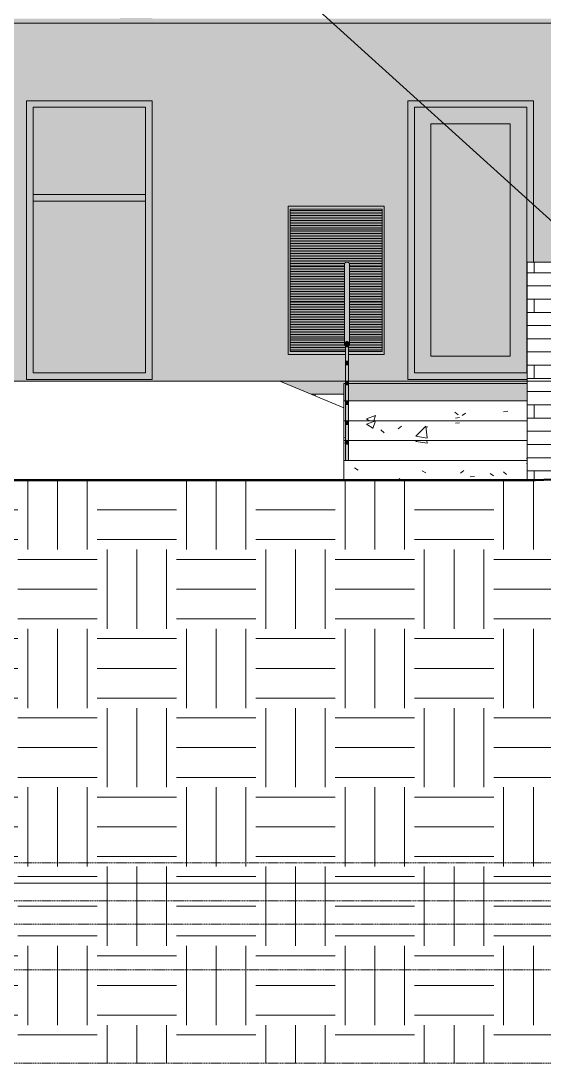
# Model space of a CAD drawing. Header units: inches. Extents: x 1750 to 8392, y -264 to 660.
# Drawn here: x 3519.4 to 3677.8, y -206.5 to 109.1 of the extents above; entities that cross this region are included whole.
import ezdxf

# ---------------------------------------------------------------- set-up
doc = ezdxf.new("R2010")
doc.units = ezdxf.units.IN
doc.header["$MEASUREMENT"] = 0
doc.linetypes.add('Aligning Line 1_8_', pattern=[0.25, 0.125, -0.125])
doc.linetypes.add('Grid Line 1_2_', pattern=[0.875, 0.5, -0.125, 0.125, -0.125])
for name, color, linetype, lineweight in [('0-1', 7, 'Continuous', 5), ('A-CLNG-1', 13, 'Continuous', 5), ('A-CLNG-2', 13, 'Continuous', 9), ('A-FLOR-3', 192, 'Continuous', 5), ('A-FLOR-4', 192, 'Continuous', 9), ('A-FLOR-HRAL', 11, 'Continuous', 9), ('A-FLOR-LEVL-1', 51, 'Grid Line 1_2_', 9), ('A-GENM', 5, 'Continuous', 9), ('A-GLAZ-1', 151, 'Continuous', 9), ('A-WALL-2', 113, 'Continuous', 9), ('A-WALL-PATT-1', 111, 'Continuous', 9), ('C-TOPO', 7, 'Continuous', 9), ('C-TOPO-1', 250, 'Continuous', 50), ('G-ANNO-SYMB', 111, 'Aligning Line 1_8_', 9), ('G-ANNO-SYMB-1', 147, 'Aligning Line 1_8_', 9), ('G-ANNO-TEXT', 231, 'Continuous', 9), ('S-STRS', 31, 'Continuous', 9)]:
    doc.layers.add(name, color=color, linetype=linetype, lineweight=lineweight)
pattern_1 = [(0, (2870.5, 0), (24, 24), [24, -24]), (0, (2870.5, 9), (24, 24), [24, -24]), (0, (2870.5, 18), (24, 24), [24, -24]), (90, (2873.5, 21), (-24, 24), [24, -24]), (90, (2882.5, 21), (-24, 24), [24, -24]), (90, (2891.5, 21), (-24, 24), [24, -24])]

# ---------------------------------------------------------------- blocks, each defined once
blk = doc.blocks.new('CTR  - Topography_rvt-1-BUILDING ELEVATION - EAST')
at = {"layer": 'C-TOPO'}
h = blk.add_hatch(dxfattribs=at)
h.set_pattern_fill('FP_14', color=256, style=0, pattern_type=2)
h.set_pattern_definition(pattern_1)
h.paths.add_polyline_path([(3674.72, -206.5), (4004.23, -206.5), (4004.23, -30), (3978, -30), (3974.52, -28.31), (3716.33, -28.31), (3674.72, -30.03), (3674.72, -158)], flags=0)
h = blk.add_hatch(dxfattribs=at)
h.set_pattern_fill('FP_14', color=256, style=0, pattern_type=2)
h.set_pattern_definition(pattern_1)
h.paths.add_polyline_path([(2964.32, -206.5), (3617.12, -206.5), (3617.12, -30), (2964.32, -30), (2964.32, -158)], flags=0)
h = blk.add_hatch(dxfattribs=at)
h.set_pattern_fill('FP_14', color=256, style=0, pattern_type=2)
h.set_pattern_definition(pattern_1)
h.paths.add_polyline_path([(3621.15, -206.5), (3674.72, -206.5), (3674.72, -30), (3617.12, -30), (3617.12, -206.5)], flags=0)
for p, q in [((3545.68, 0), (3422.39, 0)), ((3597.81, 0), (3545.68, 0)), ((3617.12, -8.08), (3597.81, 0)), ((3716.33, -28.31), (3675.09, -30)), ((3501.78, -30), (3541.13, -30)), ((3541.13, -30), (3599.2, -30)), ((3611.9, -30), (3599.2, -30)), ((3617.12, -30), (3611.9, -30)), ((3624.65, -30), (3617.12, -30)), ((3674.72, -30), (3624.65, -30)), ((3675.09, -30), (3674.72, -30))]:
    blk.add_line(p, q, dxfattribs=at)
at = {"layer": 'C-TOPO-1'}
for p, q in [((3716.33, -28.31), (3675.09, -30)), ((3541.13, -30), (3501.78, -30)), ((3599.2, -30), (3541.13, -30)), ((3611.9, -30), (3599.2, -30)), ((3617.12, -30), (3611.9, -30)), ((3617.12, -30), (3624.65, -30)), ((3624.65, -30), (3674.72, -30)), ((3675.09, -30), (3674.72, -30))]:
    blk.add_line(p, q, dxfattribs=at)
blk = doc.blocks.new('CTR - 1st Phase - Common Walls_rvt-1-BUILDING ELEVATION - EAST')
at = {"layer": 'A-FLOR-LEVL-1'}
for p, q in [((1830.2, 0), (4168.71, 0)), ((1830.2, -30), (4168.71, -30)), ((1830.2, -152), (4168.71, -152))]:
    blk.add_line(p, q, dxfattribs=at)
at = {"layer": 'G-ANNO-SYMB-1'}
for p, q in [((1926.86, -145.84), (4071.96, -145.84)), ((1926.86, -164.42), (4072.04, -164.42))]:
    blk.add_line(p, q, dxfattribs=at)
blk = doc.blocks.new('CTR - 1st Phase -Stairs _ Elevators_rvt-1-BUILDING ELEVATION - EAST')
at = {"layer": 'A-FLOR-LEVL-1'}
for p, q in [((1830.2, 0), (4168.71, 0)), ((1830.2, -30), (4168.71, -30)), ((1830.2, -152), (4168.71, -152))]:
    blk.add_line(p, q, dxfattribs=at)
at = {"layer": 'G-ANNO-SYMB-1'}
blk.add_line((1926.86, -206.49), (4071.96, -206.49), dxfattribs=at)
blk = doc.blocks.new('Railing - 1_-1411116-BUILDING ELEVATION - EAST')
at = {"layer": 'A-FLOR-HRAL'}
h = blk.add_hatch(color=256, dxfattribs=at)
h.paths.add_polyline_path([(3617.62, -24), (3618.62, -24), (3618.61, -18.7), (3618.48, -18.95), (3618.25, -19.1), (3618.14, -19.1), (3618.11, -19.1), (3617.99, -19.1), (3617.77, -18.95), (3617.64, -18.7), (3617.62, -18.7), (3617.62, -23.13)], flags=0)
h.paths.add_polyline_path([(3618.62, -18.31), (3618.61, -12.7), (3618.48, -12.95), (3618.25, -13.1), (3617.92, -13.06), (3617.77, -12.95), (3617.64, -12.7), (3617.62, -12.84), (3617.64, -18.2), (3617.9, -18.03), (3618.13, -18), (3618.48, -18.08), (3618.62, -18.26)], flags=0)
h.paths.add_polyline_path([(3618.62, -12.31), (3618.6, -6.72), (3618.48, -6.95), (3618.25, -7.1), (3617.94, -7.07), (3617.77, -6.95), (3617.64, -6.7), (3617.62, -6.84), (3617.64, -12.2), (3617.87, -12.04), (3618.22, -12), (3618.37, -12.04), (3618.61, -12.2), (3618.62, -12.28)], flags=0)
h.paths.add_polyline_path([(3618.62, -6.31), (3618.59, -0.75), (3618.48, -0.96), (3618.25, -1.1), (3617.97, -1.09), (3617.77, -0.95), (3617.64, -0.7), (3617.62, -0.75), (3617.65, -6.2), (3617.87, -6.04), (3618.18, -6.01), (3618.37, -6.04), (3618.61, -6.2), (3618.62, -6.28)], flags=0)
h.paths.add_polyline_path([(3618.62, -0.31), (3618.58, 5.23), (3618.48, 5.05), (3618.25, 4.9), (3617.91, 4.94), (3617.77, 5.05), (3617.64, 5.3), (3617.62, 5.3), (3617.66, -0.19), (3617.89, -0.03), (3618.2, -0.01), (3618.38, -0.04), (3618.61, -0.21), (3618.62, -0.26)], flags=0)
h.paths.add_polyline_path([(3618.62, 5.69), (3618.6, 10.52), (3618.51, 10.42), (3618.32, 10.35), (3618.08, 10.33), (3617.85, 10.37), (3617.72, 10.44), (3617.62, 10.46), (3617.67, 5.81), (3617.92, 5.97), (3618.16, 6), (3618.48, 5.92), (3618.61, 5.78)], flags=0)
h = blk.add_hatch(color=256, dxfattribs=at)
h.paths.add_polyline_path([(3618.17, 10.33), (3618.4, 10.37), (3618.53, 10.44), (3618.32, 10.35), (3618.17, 10.33)], flags=0)
h.paths.add_polyline_path([(3618.01, 10.33), (3617.89, 10.37), (3617.99, 10.33)], flags=0)
for p, q in [((3617.62, -24), (3617.62, 10.57)), ((3618.62, 10.57), (3618.62, -24))]:
    blk.add_line(p, q, dxfattribs=at)
at = {"layer": 'A-FLOR-HRAL', "flags": 128}
for points in [[(3617.63, 10.52), (3617.67, 10.46), (3617.81, 10.38), (3618.01, 10.33), (3618.08, 10.32)], [(3618.17, 10.32), (3618.23, 10.33), (3618.44, 10.38), (3618.57, 10.46), (3618.61, 10.52)]]:
    blk.add_lwpolyline(points, dxfattribs=at)
blk = doc.blocks.new('Railing - Railing-1916963-BUILDING ELEVATION - EAST')
at = {"layer": 'A-FLOR-HRAL'}
for points in [[(3617.62, 5.44), (3617.69, 5.72), (3617.87, 5.93), (3618.12, 6), (3618.37, 5.93), (3618.56, 5.71), (3618.62, 5.59), (3618.58, 5.81), (3618.33, 5.97), (3618.09, 6), (3617.77, 5.92), (3617.64, 5.78), (3617.62, 5.52)], [(3617.99, 4.9), (3618.34, 4.94), (3618.48, 5.05), (3618.61, 5.3), (3618.61, 5.59), (3618.48, 5.84), (3618.25, 5.98), (3617.92, 5.94), (3617.77, 5.84), (3617.64, 5.59), (3617.64, 5.3), (3617.77, 5.05), (3617.99, 4.9)], [(3618.62, -0.56), (3618.59, -0.19), (3618.35, -0.03), (3618.05, -0.01), (3617.86, -0.04), (3617.64, -0.21), (3617.66, -0.37), (3617.77, -0.16), (3617.99, -0.02), (3618.25, -0.02), (3618.48, -0.16), (3618.61, -0.41), (3618.62, -0.5)], [(3618.05, -1.1), (3618.28, -1.09), (3618.48, -0.95), (3618.61, -0.7), (3618.61, -0.41), (3618.47, -0.16), (3618.25, -0.02), (3617.97, -0.03), (3617.77, -0.16), (3617.64, -0.41), (3617.65, -0.72), (3617.77, -0.96), (3617.99, -1.1)], [(3617.62, -6.56), (3617.69, -6.28), (3617.87, -6.07), (3618.12, -6), (3618.37, -6.07), (3618.56, -6.28), (3618.62, -6.56), (3618.6, -6.2), (3618.37, -6.04), (3618.07, -6.01), (3617.87, -6.04), (3617.64, -6.2), (3617.62, -6.41)], [(3618.07, -7.1), (3618.31, -7.07), (3618.48, -6.95), (3618.61, -6.7), (3618.61, -6.41), (3618.48, -6.16), (3618.25, -6.02), (3617.95, -6.04), (3617.77, -6.16), (3617.64, -6.41), (3617.64, -6.7), (3617.77, -6.95), (3618, -7.1)], [(3618.62, -12.56), (3618.61, -12.2), (3618.37, -12.04), (3618.08, -12), (3617.87, -12.04), (3617.64, -12.2), (3617.64, -12.41), (3617.77, -12.16), (3617.99, -12.02), (3618.25, -12.02), (3618.48, -12.16), (3618.61, -12.42)], [(3617.99, -13.1), (3618.33, -13.06), (3618.48, -12.95), (3618.61, -12.7), (3618.61, -12.41), (3618.48, -12.16), (3618.25, -12.02), (3617.92, -12.05), (3617.77, -12.16), (3617.64, -12.42), (3617.64, -12.7), (3617.77, -12.95), (3617.92, -13.06)], [(3617.62, -18.56), (3617.69, -18.28), (3617.87, -18.07), (3618.12, -18), (3618.37, -18.07), (3618.56, -18.29), (3618.62, -18.56), (3618.61, -18.2), (3618.35, -18.03), (3618.12, -18), (3617.77, -18.08), (3617.63, -18.26), (3617.62, -18.41)], [(3618.14, -19.1), (3618.25, -19.1), (3618.48, -18.95), (3618.61, -18.7), (3618.61, -18.41), (3618.48, -18.16), (3618.25, -18.02), (3617.99, -18.02), (3617.77, -18.16), (3617.64, -18.41), (3617.64, -18.7), (3617.77, -18.95), (3617.99, -19.1), (3618.11, -19.08), (3618.14, -19.08)]]:
    blk.add_hatch(color=256, dxfattribs=at).paths.add_polyline_path(points, flags=0)
for p, q in [((3617.62, 6.47), (3617.62, 5.44)), ((3618.62, 5.44), (3618.62, 6.47)), ((3617.62, 0.47), (3617.62, -0.56)), ((3618.62, -0.56), (3618.62, 0.47)), ((3617.62, -5.53), (3617.62, -6.56)), ((3618.62, -6.56), (3618.62, -5.53)), ((3617.62, -11.52), (3617.62, -12.56)), ((3618.62, -12.56), (3618.62, -11.52)), ((3617.62, -17.52), (3617.62, -18.56)), ((3618.62, -18.56), (3618.62, -17.52))]:
    blk.add_line(p, q, dxfattribs=at)
at = {"layer": 'A-FLOR-HRAL', "flags": 128}
for points in [[(3618.62, 5.44), (3618.61, 5.59), (3618.56, 5.72), (3618.48, 5.84), (3618.37, 5.93), (3618.25, 5.98), (3618.12, 6), (3617.99, 5.98), (3617.87, 5.93), (3617.77, 5.84), (3617.69, 5.72), (3617.64, 5.59), (3617.62, 5.44)], [(3617.62, 5.44), (3617.64, 5.3), (3617.69, 5.16), (3617.77, 5.05), (3617.87, 4.96), (3617.99, 4.9), (3618.12, 4.88), (3618.25, 4.9), (3618.37, 4.96), (3618.48, 5.05), (3618.56, 5.16), (3618.61, 5.3), (3618.62, 5.44)], [(3618.62, -0.56), (3618.61, -0.41), (3618.56, -0.28), (3618.48, -0.16), (3618.37, -0.07), (3618.25, -0.02), (3618.12, 0), (3617.99, -0.02), (3617.87, -0.07), (3617.77, -0.16), (3617.69, -0.28), (3617.64, -0.41), (3617.62, -0.56)], [(3617.62, -0.56), (3617.64, -0.7), (3617.69, -0.84), (3617.77, -0.95), (3617.87, -1.04), (3617.99, -1.1), (3618.12, -1.12), (3618.25, -1.1), (3618.37, -1.04), (3618.48, -0.95), (3618.56, -0.84), (3618.61, -0.7), (3618.62, -0.56)], [(3618.62, -6.56), (3618.61, -6.41), (3618.56, -6.28), (3618.48, -6.16), (3618.37, -6.07), (3618.25, -6.02), (3618.12, -6), (3617.99, -6.02), (3617.87, -6.07), (3617.77, -6.16), (3617.69, -6.28), (3617.64, -6.41), (3617.62, -6.56)], [(3617.62, -6.56), (3617.64, -6.7), (3617.69, -6.84), (3617.77, -6.95), (3617.87, -7.04), (3617.99, -7.1), (3618.12, -7.12), (3618.25, -7.1), (3618.37, -7.04), (3618.48, -6.95), (3618.56, -6.84), (3618.61, -6.7), (3618.62, -6.56)], [(3618.62, -12.56), (3618.61, -12.41), (3618.56, -12.28), (3618.48, -12.16), (3618.37, -12.07), (3618.25, -12.02), (3618.12, -12), (3617.99, -12.02), (3617.87, -12.07), (3617.77, -12.16), (3617.69, -12.28), (3617.64, -12.41), (3617.62, -12.56)], [(3617.62, -12.56), (3617.64, -12.7), (3617.69, -12.84), (3617.77, -12.95), (3617.87, -13.04), (3617.99, -13.1), (3618.12, -13.12), (3618.25, -13.1), (3618.37, -13.04), (3618.48, -12.95), (3618.56, -12.84), (3618.61, -12.7), (3618.62, -12.56)], [(3618.62, -18.56), (3618.61, -18.41), (3618.56, -18.28), (3618.48, -18.16), (3618.37, -18.07), (3618.25, -18.02), (3618.12, -18), (3617.99, -18.02), (3617.87, -18.07), (3617.77, -18.16), (3617.69, -18.28), (3617.64, -18.41), (3617.62, -18.56)], [(3617.62, -18.56), (3617.64, -18.7), (3617.69, -18.84), (3617.77, -18.95), (3617.87, -19.04), (3617.99, -19.1), (3618.12, -19.12), (3618.25, -19.1), (3618.37, -19.04), (3618.48, -18.95), (3618.56, -18.84), (3618.61, -18.7), (3618.62, -18.56)]]:
    blk.add_lwpolyline(points, dxfattribs=at)
blk.add_blockref('Railing - 1_-1411116-BUILDING ELEVATION - EAST', (0, 0))
blk = doc.blocks.new('Top Rail Type - Top Rail_Internal_-1916980-BUILDING ELEVATION - EAST')
at = {"layer": 'A-FLOR-HRAL'}
for points in [[(3618.87, 11.16), (3618.85, 35.38), (3618.77, 35.58), (3618.65, 35.75), (3618.5, 35.89), (3618.32, 35.97), (3618.12, 36), (3617.93, 35.97), (3617.75, 35.89), (3617.59, 35.75), (3617.47, 35.58), (3617.4, 35.38), (3617.37, 35.16), (3617.4, 11.38), (3617.47, 11.58), (3617.69, 11.84), (3617.87, 11.95), (3618.07, 11.99), (3618.17, 11.99), (3618.44, 11.92), (3618.57, 11.82), (3618.65, 11.75), (3618.77, 11.58), (3618.86, 11.25)], [(3618.12, 10.32), (3618.44, 10.41), (3618.6, 10.52), (3618.66, 10.57), (3618.77, 10.74), (3618.85, 10.94), (3618.86, 11.25), (3618.85, 11.38), (3618.77, 11.58), (3618.56, 11.84), (3618.37, 11.95), (3618.17, 11.99), (3617.99, 11.98), (3617.81, 11.92), (3617.63, 11.78), (3617.59, 11.75), (3617.47, 11.58), (3617.38, 11.25), (3617.37, 11.16), (3617.4, 10.94), (3617.53, 10.66), (3617.71, 10.46), (3617.87, 10.38), (3618.08, 10.33)]]:
    blk.add_hatch(color=256, dxfattribs=at).paths.add_polyline_path(points, flags=0)
for p, q in [((3617.37, 35.16), (3617.37, 11.16)), ((3618.87, 11.16), (3618.87, 35.16))]:
    blk.add_line(p, q, dxfattribs=at)
at = {"layer": 'A-FLOR-HRAL', "flags": 128}
for points in [[(3617.37, 35.16), (3617.4, 35.38), (3617.47, 35.58), (3617.59, 35.75), (3617.75, 35.89), (3617.93, 35.97), (3618.12, 36), (3618.32, 35.97), (3618.5, 35.89), (3618.65, 35.75), (3618.77, 35.58), (3618.85, 35.38), (3618.87, 35.16)], [(3618.87, 11.16), (3618.85, 11.38), (3618.77, 11.58), (3618.65, 11.75), (3618.5, 11.89), (3618.32, 11.97), (3618.12, 12), (3617.93, 11.97), (3617.75, 11.89), (3617.59, 11.75), (3617.47, 11.58), (3617.4, 11.38), (3617.37, 11.16)], [(3617.37, 11.16), (3617.4, 10.94), (3617.47, 10.74), (3617.59, 10.57), (3617.75, 10.44), (3617.93, 10.35), (3618.12, 10.32), (3618.32, 10.35), (3618.5, 10.44), (3618.65, 10.57), (3618.77, 10.74), (3618.85, 10.94), (3618.87, 11.16)]]:
    blk.add_lwpolyline(points, dxfattribs=at)
blk = doc.blocks.new('_THE_ WINDOW _ DOOR - Door - 1st Floor-2480459-BUILDING ELEVATION - EAST')
at = {"layer": 'A-GLAZ-1'}
h = blk.add_hatch(color=256, dxfattribs=at)
h.paths.add_polyline_path([(3669.82, 0.5), (3672.6, 0.5), (3672.6, 36), (3674.54, 36), (3674.54, 84.88), (3636.51, 84.88), (3636.51, 0.5), (3669.52, 0.5)], flags=0)
h.paths.add_polyline_path([(3664.24, 2.5), (3638.51, 2.5), (3638.51, 82.88), (3672.54, 82.88), (3672.54, 2.5), (3667.54, 2.5)], flags=0)
h = blk.add_hatch(color=256, dxfattribs=at)
h.paths.add_polyline_path([(3643.84, 2.5), (3672.54, 2.5), (3672.54, 82.88), (3638.51, 82.88), (3638.51, 2.5), (3643.51, 2.5)], flags=0)
h.paths.add_polyline_path([(3667.54, 7.5), (3643.51, 7.5), (3643.51, 77.88), (3667.54, 77.88), (3667.54, 22.71)], flags=0)
blk.add_hatch(color=256, dxfattribs=at).paths.add_polyline_path([(3667.54, 7.5), (3667.54, 77.88), (3643.51, 77.88), (3643.51, 7.5)], flags=0)
for p, q in [((3674.54, 84.88), (3636.51, 84.88)), ((3636.51, 84.88), (3636.51, 0.5)), ((3638.51, 2.5), (3638.51, 82.88)), ((3638.51, 82.88), (3672.54, 82.88)), ((3672.54, 82.88), (3672.54, 2.5)), ((3674.54, 36), (3674.54, 84.88)), ((3643.51, 7.5), (3643.51, 77.88)), ((3643.51, 77.88), (3667.54, 77.88)), ((3667.54, 77.88), (3667.54, 7.5)), ((3667.54, 7.5), (3643.51, 7.5)), ((3636.51, 0.5), (3672.6, 0.5)), ((3672.54, 2.5), (3638.51, 2.5))]:
    blk.add_line(p, q, dxfattribs=at)
blk = doc.blocks.new('_THE_ WINDOW _ DOOR - Window - 1st Floor-V5-BUILDING ELEVATION - EAST')
at = {"layer": 'A-GLAZ-1'}
h = blk.add_hatch(color=256, dxfattribs=at)
h.paths.add_polyline_path([(3367.4, 0.5), (3405.42, 0.5), (3405.42, 84.88), (3367.4, 84.88), (3367.4, 1.31)], flags=0)
h.paths.add_polyline_path([(3369.4, 2.5), (3369.4, 82.88), (3403.42, 82.88), (3403.42, 2.5), (3387.93, 2.5)], flags=0)
h = blk.add_hatch(color=256, dxfattribs=at)
h.paths.add_polyline_path([(3369.4, 2.5), (3403.42, 2.5), (3403.42, 54.5), (3369.4, 54.5), (3369.4, 22.71)], flags=0)
h.paths.add_polyline_path([(3403.42, 56.5), (3403.42, 82.88), (3369.4, 82.88), (3369.4, 56.5), (3401.67, 56.5)], flags=0)
blk.add_hatch(color=256, dxfattribs=at).paths.add_polyline_path([(3403.42, 54.5), (3403.42, 56.5), (3369.4, 56.5), (3369.4, 54.5), (3401.67, 54.5)], flags=0)
for p, q in [((3405.42, 84.88), (3367.4, 84.88)), ((3367.4, 84.88), (3367.4, 0.5)), ((3369.4, 2.5), (3369.4, 82.88)), ((3369.4, 82.88), (3403.42, 82.88)), ((3403.42, 82.88), (3403.42, 2.5)), ((3405.42, 0.5), (3405.42, 84.88)), ((3369.4, 56.5), (3369.4, 54.5)), ((3403.42, 56.5), (3369.4, 56.5)), ((3369.4, 54.5), (3403.42, 54.5)), ((3403.42, 54.5), (3403.42, 56.5)), ((3367.4, 0.5), (3405.42, 0.5)), ((3403.42, 2.5), (3369.4, 2.5))]:
    blk.add_line(p, q, dxfattribs=at)
blk = doc.blocks.new('V-Series_EWC4_SPVU_RFA_2015 - 1ST FLOOR-V25-BUILDING ELEVATION - EAST')
at = {"layer": 'A-GENM'}
blk.add_hatch(color=256, dxfattribs=at).paths.add_polyline_path([(3619.1, 8), (3629.36, 8), (3629.36, 53), (3600.36, 53), (3600.36, 8), (3617.62, 8), (3617.62, 8.94), (3600.92, 8.94), (3600.92, 52.06), (3628.8, 52.06), (3628.8, 8.94), (3618.62, 8.94), (3618.62, 8)], flags=0)
h = blk.add_hatch(dxfattribs=at)
h.set_pattern_fill('FP_35', color=256, style=0, pattern_type=2)
h.set_pattern_definition([(0, (3626.222, -146.361), (0, 0.5), [])])
h.paths.add_polyline_path([(3600.92, 8.94), (3617.62, 8.94), (3617.59, 10.57), (3617.47, 10.74), (3617.4, 10.94), (3617.37, 11.38), (3617.4, 35.38), (3617.47, 35.58), (3617.59, 35.75), (3617.75, 35.89), (3617.93, 35.97), (3618.12, 36), (3618.32, 35.97), (3618.5, 35.89), (3618.65, 35.75), (3618.77, 35.58), (3618.85, 35.38), (3618.87, 35.16), (3618.85, 10.94), (3618.77, 10.74), (3618.62, 10.46), (3618.62, 8.94), (3628.8, 8.94), (3628.8, 52.06), (3600.92, 52.06), (3600.92, 22.71)], flags=0)
for p, q in [((3629.36, 53), (3600.36, 53)), ((3600.36, 53), (3600.36, 8)), ((3600.92, 52.06), (3600.92, 8.94)), ((3628.8, 52.06), (3600.92, 52.06)), ((3600.92, 52.06), (3628.8, 52.06)), ((3600.92, 8.94), (3600.92, 52.06)), ((3628.8, 8.94), (3628.8, 52.06)), ((3628.8, 52.06), (3628.8, 8.94)), ((3629.36, 8), (3629.36, 53)), ((3600.36, 8), (3617.62, 8)), ((3600.92, 8.94), (3617.62, 8.94)), ((3617.62, 8.94), (3600.92, 8.94)), ((3618.62, 8.94), (3628.8, 8.94)), ((3628.8, 8.94), (3618.62, 8.94)), ((3618.62, 8), (3629.36, 8))]:
    blk.add_line(p, q, dxfattribs=at)

msp = doc.modelspace()

# ---------------------------------------------------------------- hatches: boundary and pattern name
at = {"layer": 'A-CLNG-1'}
msp.add_hatch(color=256, dxfattribs=at).paths.add_polyline_path([(2638.1248, 108.375), (3860.4737, 108.375), (3860.4737, 109.75), (3559.2112, 109.75), (3559.2112, 109.875), (3549.4612, 109.875), (3549.4612, 109.75), (3300.7862, 109.75), (3300.7862, 109.875), (3291.0362, 109.875), (3291.0362, 109.75), (2944.8112, 109.75), (2944.8112, 109.875), (2935.0612, 109.875), (2935.0612, 109.75), (2647.9862, 109.75), (2647.9862, 109.875), (2638.2362, 109.875), (2638.2362, 109.75), (2637.6737, 109.75), (2637.6737, 108.375), (2638.1112, 108.375)], flags=0)
at = {"layer": 'A-FLOR-3'}
h = msp.add_hatch(color=256, dxfattribs=at)
h.paths.add_polyline_path([(3669.8167, -6), (3672.5987, -6), (3672.5987, -0.75), (3618.6237, -0.75), (3618.6237, -6), (3669.5226, -6)], flags=0)
h.paths.add_polyline_path([(3617.6237, -6), (3617.6237, -0.75), (3617.1237, -0.75), (3617.1237, -6)], flags=0)
at = {"layer": 'A-WALL-PATT-1'}
h = msp.add_hatch(dxfattribs=at)
h.set_pattern_fill('FP_22', color=256, style=0, pattern_type=2)
h.set_pattern_definition([(0, (2712.324, 0.8), (0, 4), []), (90, (2712.324, 0.8), (-8, 8), [4, -28]), (90, (2728.324, 4.8), (-8, 8), [4, -28])])
h.paths.add_polyline_path([(3607.3755, -4), (3617.1237, -4), (3617.1237, -0.75), (3617.6237, -0.7178), (3617.6237, 8), (3600.3612, 8), (3600.3612, 53), (3629.3612, 53), (3629.3612, 8), (3618.6237, 8), (3618.6237, -0.75), (3672.5987, -0.75), (3672.5987, 0.5), (3636.5112, 0.5), (3636.5112, 84.875), (3674.5362, 84.875), (3674.5362, 36), (3751.398, 36), (3751.398, 84.875), (3789.423, 84.875), (3789.423, 74.6062), (3790.6376, 75.5), (3823.1987, 72.1717), (3823.1987, 108.375), (2712.3237, 108.375), (2712.3237, -0.75), (2712.5987, -0.7416), (2712.5987, 36), (2717.7612, 36), (2717.7612, 53), (2728.3457, 53), (2753.3112, 71.3702), (2753.3112, 84.875), (2791.3362, 84.875), (2791.3644, 72.1841), (2791.5237, 72.1678), (2791.5237, 84.875), (2829.5487, 84.875), (2829.5487, 36), (2830.1112, 36), (2830.1112, 84.875), (2868.1362, 84.875), (2868.1362, 36), (2983.7112, 36), (2983.7112, 84.875), (3021.7362, 84.875), (3021.7362, 36), (3022.1112, 36), (3022.1112, 84.875), (3060.1362, 84.875), (3060.1362, 36), (3062.4487, 36), (3062.4487, -0.095), (3104.66, -0.75), (3116.4237, -0.7176), (3116.4237, 8), (3103.3316, 8), (3103.3316, 53), (3132.3316, 53), (3132.3316, 8), (3117.4237, 8), (3117.4237, -0.75), (3117.9237, -0.75), (3117.9237, -0.8267), (3169.2904, 0), (3597.8145, 0), (3606.9368, -3.8164)], flags=0)
h.paths.add_polyline_path([(3267.5962, 0.5), (3252.5112, 0.5), (3252.5112, 84.875), (3290.5362, 84.875), (3290.5362, 0.5), (3270.9313, 0.5)], flags=0)
h.paths.add_polyline_path([(3401.6697, 0.5), (3367.398, 0.5), (3367.398, 84.875), (3405.423, 84.875), (3405.423, 0.5)], flags=0)
h.paths.add_polyline_path([(3175.7112, 0.5), (3175.7112, 84.875), (3213.7362, 84.875), (3213.7362, 0.5), (3177.7112, 0.5)], flags=0)
h.paths.add_polyline_path([(3521.1237, 0.5), (3521.1237, 84.875), (3559.1487, 84.875), (3559.1487, 0.5), (3535.7432, 0.5)], flags=0)
h.paths.add_polyline_path([(3348.7987, 8), (3320.3612, 8), (3320.3612, 53), (3349.3612, 53), (3349.3612, 8)], flags=0)
h.paths.add_polyline_path([(3797.6376, 36), (3823.1987, 36), (3823.1987, 68.8325), (3810.2747, 65.3077), (3793.7766, 73.8382), (3810.0206, 65.2384), (3794.8532, 61.1018), (3797.6376, 49.5), (3797.6376, 42)], flags=0)
h.paths.add_polyline_path([(3795.6376, 36), (3795.6376, 49.5), (3793.3967, 60.7046), (3789.423, 59.6209), (3789.423, 36)], flags=0)
h.paths.add_polyline_path([(2753.3112, 36), (2753.3112, 58.4215), (2747.4343, 56.8187), (2753.3112, 66.3743), (2753.3112, 66.5387), (2747.1801, 56.7493), (2733.4325, 53), (2746.7612, 53), (2746.7612, 36), (2748.0614, 36)], flags=0)
h.paths.add_polyline_path([(2791.5237, 36), (2791.5237, 68.8431), (2791.3362, 68.7919), (2791.3362, 36), (2791.4448, 36)], flags=0)
h.paths.add_polyline_path([(3233.9109, 85.7022), (3233.5239, 85.7142), (3233.7128, 85.7022), (3233.9097, 85.7022)], flags=0)
h.paths.add_polyline_path([(3236.8711, 77.384), (3229.4426, 77.384), (3229.4426, 77.9781), (3229.6888, 77.9781), (3229.7451, 79.2383), (3229.7608, 79.4177), (3230.04, 80.8452), (3230.4024, 81.9544), (3231.1962, 82.8786), (3231.9885, 83.4062), (3231.9885, 83.6562), (3232.1827, 83.6562), (3232.2412, 83.7238), (3232.0561, 83.7238), (3232.0856, 85.2238), (3232.2412, 85.2238), (3232.1486, 85.2913), (3231.9885, 85.2913), (3231.9885, 85.5413), (3232.0856, 85.5413), (3232.1827, 85.6382), (3232.8317, 85.7271), (3232.7131, 85.7151), (3232.6739, 85.7518), (3232.6433, 85.7609), (3232.5513, 85.7572), (3232.5386, 85.8142), (3232.4861, 85.815), (3232.5386, 85.9275), (3232.8461, 87.8305), (3232.3126, 88.0514), (3231.8466, 88.409), (3231.4891, 88.875), (3231.2643, 89.4177), (3231.1876, 90), (3231.2643, 90.5823), (3231.4891, 91.125), (3231.8466, 91.591), (3232.3126, 91.9486), (3232.8553, 92.1733), (3233.4376, 92.25), (3234.0778, 92.1494), (3234.5626, 91.9486), (3235.1183, 91.4741), (3235.3862, 91.125), (3235.611, 90.5823), (3235.6876, 90), (3235.611, 89.4177), (3235.3862, 88.875), (3235.0286, 88.409), (3234.5626, 88.0514), (3234.0298, 87.8267), (3234.3793, 85.8669), (3234.3793, 85.7994), (3234.2828, 85.7967), (3234.2828, 85.751), (3234.3383, 85.7022), (3234.0177, 85.7232), (3234.1257, 85.7022), (3234.7266, 85.6186), (3234.8388, 85.5413), (3234.8868, 85.5413), (3234.8868, 85.2913), (3234.6926, 85.2913), (3234.6341, 85.2238), (3234.8192, 85.2238), (3234.7897, 83.7238), (3234.6341, 83.7238), (3234.7308, 83.6562), (3234.8868, 83.6562), (3234.8868, 83.4062), (3235.7628, 82.8113), (3236.4822, 81.926), (3236.8711, 80.662), (3237.1145, 79.4177), (3237.1865, 77.9781), (3237.4327, 77.9781), (3237.4327, 77.384), (3236.9508, 77.384)], flags=0)
h.paths.add_polyline_path([(2878.6095, 85.7022), (2878.2389, 85.7165), (2878.4114, 85.7022), (2878.6083, 85.7022)], flags=0)
h.paths.add_polyline_path([(2877.9451, 77.384), (2874.1412, 77.384), (2874.1412, 77.9781), (2874.3874, 77.9781), (2874.4437, 79.2383), (2874.4594, 79.4177), (2874.7386, 80.8452), (2875.101, 81.9544), (2875.92, 82.8954), (2876.6871, 83.4062), (2876.6871, 83.6562), (2876.8813, 83.6562), (2876.9398, 83.7238), (2876.7547, 83.7238), (2876.7842, 85.2238), (2876.9398, 85.2238), (2876.8472, 85.2913), (2876.6871, 85.2913), (2876.6871, 85.5413), (2876.7842, 85.5413), (2876.8813, 85.6382), (2877.5303, 85.7271), (2877.4117, 85.7151), (2877.3677, 85.744), (2877.3419, 85.7609), (2877.246, 85.744), (2877.2372, 85.8142), (2877.1847, 85.815), (2877.2372, 85.9275), (2877.5447, 87.8305), (2877.0112, 88.0514), (2876.5452, 88.409), (2876.1877, 88.875), (2875.9629, 89.4177), (2875.8862, 90), (2875.9629, 90.5823), (2876.1877, 91.125), (2876.5452, 91.591), (2877.0112, 91.9486), (2877.5539, 92.1733), (2878.1362, 92.25), (2878.7186, 92.1733), (2879.2612, 91.9486), (2879.8169, 91.4741), (2880.0848, 91.125), (2880.3096, 90.5823), (2880.3862, 90), (2880.3096, 89.4177), (2880.0848, 88.875), (2879.7272, 88.409), (2879.2612, 88.0514), (2878.7284, 87.8267), (2879.0779, 85.8669), (2879.0779, 85.7994), (2878.9814, 85.7967), (2878.9814, 85.751), (2878.9985, 85.7063), (2878.634, 85.707), (2878.827, 85.702), (2879.4252, 85.6186), (2879.5374, 85.5413), (2879.5853, 85.5413), (2879.5853, 85.2913), (2879.3912, 85.2913), (2879.3327, 85.2238), (2879.5178, 85.2238), (2879.4883, 83.7238), (2879.3327, 83.7238), (2879.4294, 83.6562), (2879.5853, 83.6562), (2879.5853, 83.4062), (2880.4614, 82.8113), (2881.1808, 81.926), (2881.5697, 80.662), (2881.8131, 79.4177), (2881.8851, 77.9781), (2882.1313, 77.9781), (2882.1313, 77.384), (2878.1362, 77.384)], flags=0)
h.paths.add_polyline_path([(3685.0095, 85.7022), (3684.6389, 85.7165), (3684.8114, 85.7022), (3685.0083, 85.7022)], flags=0)
h.paths.add_polyline_path([(3686.6777, 77.384), (3680.5412, 77.384), (3680.5412, 77.9781), (3680.7874, 77.9781), (3680.8437, 79.2383), (3680.8594, 79.4177), (3681.1386, 80.8452), (3681.5484, 82.0113), (3682.32, 82.8954), (3683.0871, 83.4062), (3683.0871, 83.6562), (3683.2813, 83.6562), (3683.3398, 83.7238), (3683.1547, 83.7238), (3683.1842, 85.2238), (3683.3398, 85.2238), (3683.2472, 85.2913), (3683.0871, 85.2913), (3683.0871, 85.5413), (3683.1842, 85.5413), (3683.2813, 85.6382), (3683.9303, 85.7271), (3683.8117, 85.7151), (3683.7677, 85.744), (3683.7419, 85.7609), (3683.646, 85.744), (3683.6372, 85.8142), (3683.5847, 85.815), (3683.6372, 85.9275), (3683.9447, 87.8305), (3683.4112, 88.0514), (3682.9452, 88.409), (3682.5877, 88.875), (3682.3629, 89.4177), (3682.2862, 90), (3682.3861, 90.6383), (3682.5877, 91.125), (3682.9452, 91.591), (3683.4112, 91.9486), (3683.9539, 92.1733), (3684.5362, 92.25), (3685.1186, 92.1733), (3685.6612, 91.9486), (3686.2169, 91.4741), (3686.4848, 91.125), (3686.7096, 90.5823), (3686.7862, 90), (3686.7096, 89.4177), (3686.4848, 88.875), (3686.1272, 88.409), (3685.6612, 88.0514), (3685.1284, 87.8267), (3685.4779, 85.8669), (3685.4779, 85.7994), (3685.3814, 85.7967), (3685.3814, 85.751), (3685.3985, 85.7063), (3685.034, 85.707), (3685.227, 85.702), (3685.8252, 85.6186), (3685.9178, 85.5413), (3685.9853, 85.5413), (3685.9853, 85.2913), (3685.7912, 85.2913), (3685.7327, 85.2238), (3685.9178, 85.2238), (3685.8883, 83.7238), (3685.7327, 83.7238), (3685.8252, 83.6562), (3685.9853, 83.6562), (3685.9853, 83.4062), (3686.8614, 82.8113), (3687.5808, 81.926), (3687.9697, 80.662), (3688.2131, 79.4177), (3688.2851, 77.9781), (3688.5313, 77.9781), (3688.5313, 77.384), (3687.0159, 77.384)], flags=0)
h = msp.add_hatch(dxfattribs=at)
h.set_pattern_fill('FP_25', color=256, style=0, pattern_type=2)
h.set_pattern_definition([(0, (3866.724, 0.8), (0, 4), []), (90, (3866.724, 0.8), (-8, 8), [4, -28]), (90, (3882.724, 4.8), (-8, 8), [4, -28])])
h.paths.add_polyline_path([(3674.7237, -30), (3675.0941, -29.9929), (3739.3353, -27.3591), (3868.8487, -27.3591), (3868.8487, 36), (3672.5987, 36), (3672.5987, -30)], flags=0)
h = msp.add_hatch(dxfattribs=at)
h.set_pattern_fill('FP_26', color=256, style=0, pattern_type=2)
h.set_pattern_definition([(0, (2870.499, 0), (0, 9), []), (90, (2870.499, 0), (-9, 6e-16), [])])
h.paths.add_polyline_path([(2632.3237, -17.3225), (2632.3237, -4.25), (2622.0604, -4.25), (2630.7471, -15.3143)], flags=0)
h.paths.add_polyline_path([(3617.1237, -8.0783), (3617.1237, -4), (3607.3755, -4), (3615.3493, -7.3359)], flags=0)
at = {"layer": 'S-STRS'}
h = msp.add_hatch(dxfattribs=at)
h.set_pattern_fill('FP_20', color=256, style=0, pattern_type=2)
h.set_pattern_definition([(49.781, (2870.5, 10.197), (27.54276, -2.3909), [2.867, -31.537]), (355.038, (2870.5, 10.197), (-5.3279, 28.6613), [2.304, -25.343]), (100.531, (2872.794, 9.998), (22.21495, 26.26965), [2.429, -26.723]), (45.962, (2870.5, 17.818), (40.9817, -6.3068), [4.303, -47.329]), (96.687, (2873.914, 17.293), (35.891, 37.1178), [3.643, -40.078]), (351.251, (2870.5, 17.82), (35.8914, 37.1176), [3.455, -38.009]), (20.852, (2874.34, 15.913), (22.92095, -15.34096), [2.877, -31.649]), (326.206, (2874.34, 15.913), (9.343, 27.6307), [2.298, -25.283]), (71.317, (2876.25, 14.635), (32.2648, 12.2891), [2.431, -26.737]), (37.286, (2870.499, 10.197), (0.46729, 12.68453), [1.264, -23.702, 1.264, -24.391, -25.367]), (37.286, (2870.499, 10.197), (0.46729, 12.68453), [-50.62, 1.264, -24.104]), (7.443, (2870.499, 10.197), (10.10137, 15.02815), [1.267, -13.4, 1.267, -23.191, -9.695]), (7.443, (2870.499, 10.197), (10.10137, 15.02815), [-39.124, 1.267, -8.428]), (327.701, (2861.936, 10.197), (20.49866, -0.85914), [1.264, -8.314, 1.264, -28.621, -39.656]), (327.701, (2861.936, 10.197), (20.49866, -0.85914), [-39.464, 1.264, -38.391]), (317.721, (2858.096, 10.197), (22.3945, 3.81454), [1.263, -11.173, 1.263, -18.558, -28.125]), (317.721, (2858.096, 10.197), (22.3945, 3.81454), [-32.257, 1.263, -26.862])])
h.paths.add_polyline_path([(3669.8167, -12), (3672.5987, -12), (3672.5987, -6), (3618.6237, -6), (3618.6237, -12), (3669.5226, -12)], flags=0)
h.paths.add_polyline_path([(3617.6237, -12), (3617.6237, -6), (3617.1237, -6), (3617.1237, -12)], flags=0)
h = msp.add_hatch(dxfattribs=at)
h.set_pattern_fill('FP_19', color=256, style=0, pattern_type=2)
h.set_pattern_definition([(49.781, (2870.5, 8.628), (27.54276, -2.3909), [2.867, -31.537]), (355.038, (2870.5, 8.628), (-5.3279, 28.6613), [2.304, -25.343]), (100.531, (2872.794, 8.43), (22.21495, 26.26965), [2.429, -26.723]), (45.962, (2870.5, 16.25), (40.9817, -6.3068), [4.303, -47.329]), (96.687, (2873.914, 15.723), (35.891, 37.1178), [3.643, -40.078]), (351.251, (2870.5, 16.25), (35.8914, 37.1176), [3.455, -38.009]), (20.852, (2874.34, 14.344), (22.92095, -15.34096), [2.877, -31.649]), (326.206, (2874.34, 14.344), (9.343, 27.6307), [2.298, -25.283]), (71.317, (2876.25, 13.065), (32.2648, 12.2891), [2.431, -26.737]), (37.286, (2870.499, 8.628), (0.46729, 12.68453), [1.264, -23.702, 1.264, -24.391, -25.367]), (37.286, (2870.499, 8.628), (0.46729, 12.68453), [-50.62, 1.264, -24.104]), (7.443, (2870.499, 8.628), (10.10137, 15.02815), [1.267, -13.4, 1.267, -23.191, -9.695]), (7.443, (2870.499, 8.628), (10.10137, 15.02815), [-39.124, 1.267, -8.428]), (327.701, (2861.936, 8.628), (20.49866, -0.85914), [1.264, -8.314, 1.264, -28.621, -39.656]), (327.701, (2861.936, 8.628), (20.49866, -0.85914), [-39.464, 1.264, -38.391]), (317.721, (2858.096, 8.628), (22.3945, 3.81454), [1.263, -11.173, 1.263, -18.558, -28.125]), (317.721, (2858.096, 8.628), (22.3945, 3.81454), [-32.257, 1.263, -26.862])])
h.paths.add_polyline_path([(3669.8167, -18), (3672.5987, -18), (3672.5987, -12), (3618.6237, -12), (3618.6237, -18), (3669.5226, -18)], flags=0)
h.paths.add_polyline_path([(3617.6237, -18), (3617.6237, -12), (3617.1237, -12), (3617.1237, -18)], flags=0)
h = msp.add_hatch(dxfattribs=at)
h.set_pattern_fill('FP_18', color=256, style=0, pattern_type=2)
h.set_pattern_definition([(49.781, (2870.5, 7.06), (27.54276, -2.3909), [2.867, -31.537]), (355.038, (2870.5, 7.06), (-5.3279, 28.6613), [2.304, -25.343]), (100.531, (2872.794, 6.86), (22.21495, 26.26965), [2.429, -26.723]), (45.962, (2870.5, 14.68), (40.9817, -6.3068), [4.303, -47.329]), (96.687, (2873.914, 14.154), (35.891, 37.1178), [3.643, -40.078]), (351.251, (2870.5, 14.68), (35.8914, 37.1176), [3.455, -38.009]), (20.852, (2874.34, 12.775), (22.92095, -15.34096), [2.877, -31.649]), (326.206, (2874.34, 12.775), (9.343, 27.6307), [2.298, -25.283]), (71.317, (2876.25, 11.496), (32.2648, 12.2891), [2.431, -26.737]), (37.286, (2870.499, 7.059), (0.46729, 12.68453), [1.264, -23.702, 1.264, -24.391, -25.367]), (37.286, (2870.499, 7.059), (0.46729, 12.68453), [-50.62, 1.264, -24.104]), (7.443, (2870.499, 7.059), (10.10137, 15.02815), [1.267, -13.4, 1.267, -23.191, -9.695]), (7.443, (2870.499, 7.059), (10.10137, 15.02815), [-39.124, 1.267, -8.428]), (327.701, (2861.936, 7.059), (20.49866, -0.85914), [1.264, -8.314, 1.264, -28.621, -39.656]), (327.701, (2861.936, 7.059), (20.49866, -0.85914), [-39.464, 1.264, -38.391]), (317.721, (2858.096, 7.059), (22.3945, 3.81454), [1.263, -11.173, 1.263, -18.558, -28.125]), (317.721, (2858.096, 7.059), (22.3945, 3.81454), [-32.257, 1.263, -26.862])])
h.paths.add_polyline_path([(3669.5226, -24), (3672.5987, -24), (3672.5987, -18), (3618.6237, -18), (3618.6237, -24), (3655.181, -24)], flags=0)
h.paths.add_polyline_path([(3617.1237, -24), (3617.6237, -24), (3617.6237, -18), (3617.1237, -18), (3617.1237, -23.1322)], flags=0)
h = msp.add_hatch(dxfattribs=at)
h.set_pattern_fill('FP_17', color=256, style=0, pattern_type=2)
h.set_pattern_definition([(49.781, (2870.5, 5.49), (27.54276, -2.3909), [2.867, -31.537]), (355.038, (2870.5, 5.49), (-5.3279, 28.6613), [2.304, -25.343]), (100.531, (2872.794, 5.29), (22.21495, 26.26965), [2.429, -26.723]), (45.962, (2870.5, 13.11), (40.9817, -6.3068), [4.303, -47.329]), (96.687, (2873.914, 12.585), (35.891, 37.1178), [3.643, -40.078]), (351.251, (2870.5, 13.11), (35.8914, 37.1176), [3.455, -38.009]), (20.852, (2874.34, 11.205), (22.92095, -15.34096), [2.877, -31.649]), (326.206, (2874.34, 11.205), (9.343, 27.6307), [2.298, -25.283]), (71.317, (2876.25, 9.927), (32.2648, 12.2891), [2.431, -26.737]), (37.286, (2870.499, 5.49), (0.46729, 12.68453), [1.264, -23.702, 1.264, -24.391, -25.367]), (37.286, (2870.499, 5.49), (0.46729, 12.68453), [-50.62, 1.264, -24.104]), (7.443, (2870.499, 5.49), (10.10137, 15.02815), [1.267, -13.4, 1.267, -23.191, -9.695]), (7.443, (2870.499, 5.49), (10.10137, 15.02815), [-39.124, 1.267, -8.428]), (327.701, (2861.936, 5.49), (20.49866, -0.85914), [1.264, -8.314, 1.264, -28.621, -39.656]), (327.701, (2861.936, 5.49), (20.49866, -0.85914), [-39.464, 1.264, -38.391]), (317.721, (2858.096, 5.49), (22.3945, 3.81454), [1.263, -11.173, 1.263, -18.558, -28.125]), (317.721, (2858.096, 5.49), (22.3945, 3.81454), [-32.257, 1.263, -26.862])])
h.paths.add_polyline_path([(3639.9019, -30), (3672.5987, -30), (3672.5987, -24), (3617.1237, -24), (3617.1237, -30), (3624.6503, -30)], flags=0)

# ---------------------------------------------------------------- linework, layer by layer
at = {"layer": 'A-CLNG-2'}
msp.add_line((3860.4737, 108.375), (2637.6737, 108.375), dxfattribs=at)
at = {"layer": 'A-FLOR-4'}
for p, q in [((3617.1237, -0.75), (3617.6237, -0.75)), ((3617.1237, -0.75), (3617.1237, -6)), ((3618.6237, -0.75), (3672.5987, -0.75))]:
    msp.add_line(p, q, dxfattribs=at)
at = {"layer": 'A-FLOR-LEVL-1'}
for p, q in [((1830.9484, 0), (4167.9645, 0)), ((1830.9484, -30), (4167.9645, -30)), ((1830.9484, -152), (4167.9645, -152))]:
    msp.add_line(p, q, dxfattribs=at)
at = {"layer": 'A-WALL-2'}
for p, q in [((3521.1237, 84.875), (3559.1487, 84.875)), ((3521.1237, 0.5), (3521.1237, 84.875)), ((3559.1487, 84.875), (3559.1487, 0.5)), ((3636.5112, 84.875), (3674.5362, 84.875)), ((3636.5112, 0.5), (3636.5112, 84.875)), ((3674.5362, 84.875), (3674.5362, 36)), ((3964.8487, 36), (3672.5987, 36)), ((3672.5987, 36), (3672.5987, -30)), ((3559.1487, 0.5), (3521.1237, 0.5)), ((3672.5987, 0.5), (3636.5112, 0.5)), ((3607.3755, -4), (3617.1237, -4))]:
    msp.add_line(p, q, dxfattribs=at)
at = {"layer": 'G-ANNO-SYMB'}
for p, q in [((1926.8612, -157.3105), (4072.0372, -157.3105)), ((1926.8612, -178.2392), (4072.0372, -178.2392))]:
    msp.add_line(p, q, dxfattribs=at)
at = {"layer": 'G-ANNO-TEXT'}
msp.add_line((3552.4921, 164.2048), (3929.0721, -177.7763), dxfattribs=at)
at = {"layer": 'S-STRS'}
for p, q in [((3617.1237, -12), (3617.1237, -6)), ((3617.1237, -6), (3617.6237, -6)), ((3618.6237, -6), (3672.5987, -6)), ((3617.1237, -18), (3617.1237, -12)), ((3617.1237, -12), (3617.6237, -12)), ((3618.6237, -12), (3672.5987, -12)), ((3617.1237, -24), (3617.1237, -18)), ((3617.1237, -18), (3617.6237, -18)), ((3618.6237, -18), (3672.5987, -18)), ((3672.5987, -24), (3617.1237, -24)), ((3617.1237, -24), (3617.1237, -30))]:
    msp.add_line(p, q, dxfattribs=at)

# ---------------------------------------------------------------- block references
at = {"layer": '0-1'}
for name in ['CTR - 1st Phase - Common Walls_rvt-1-BUILDING ELEVATION - EAST', 'CTR - 1st Phase -Stairs _ Elevators_rvt-1-BUILDING ELEVATION - EAST', 'CTR  - Topography_rvt-1-BUILDING ELEVATION - EAST']:
    msp.add_blockref(name, (0, 0), dxfattribs=at)
at = {"layer": 'A-FLOR-HRAL'}
for name in ['Top Rail Type - Top Rail_Internal_-1916980-BUILDING ELEVATION - EAST', 'Railing - Railing-1916963-BUILDING ELEVATION - EAST']:
    msp.add_blockref(name, (0, 0), dxfattribs=at)
at = {"layer": 'A-GENM'}
msp.add_blockref('V-Series_EWC4_SPVU_RFA_2015 - 1ST FLOOR-V25-BUILDING ELEVATION - EAST', (0, 0), dxfattribs=at)
at = {"layer": 'A-GLAZ-1'}
for name, p in [('_THE_ WINDOW _ DOOR - Window - 1st Floor-V5-BUILDING ELEVATION - EAST', (153.7258, 0)), ('_THE_ WINDOW _ DOOR - Door - 1st Floor-2480459-BUILDING ELEVATION - EAST', (0, 0))]:
    msp.add_blockref(name, p, dxfattribs=at)

doc.saveas('drawing.dxf')
